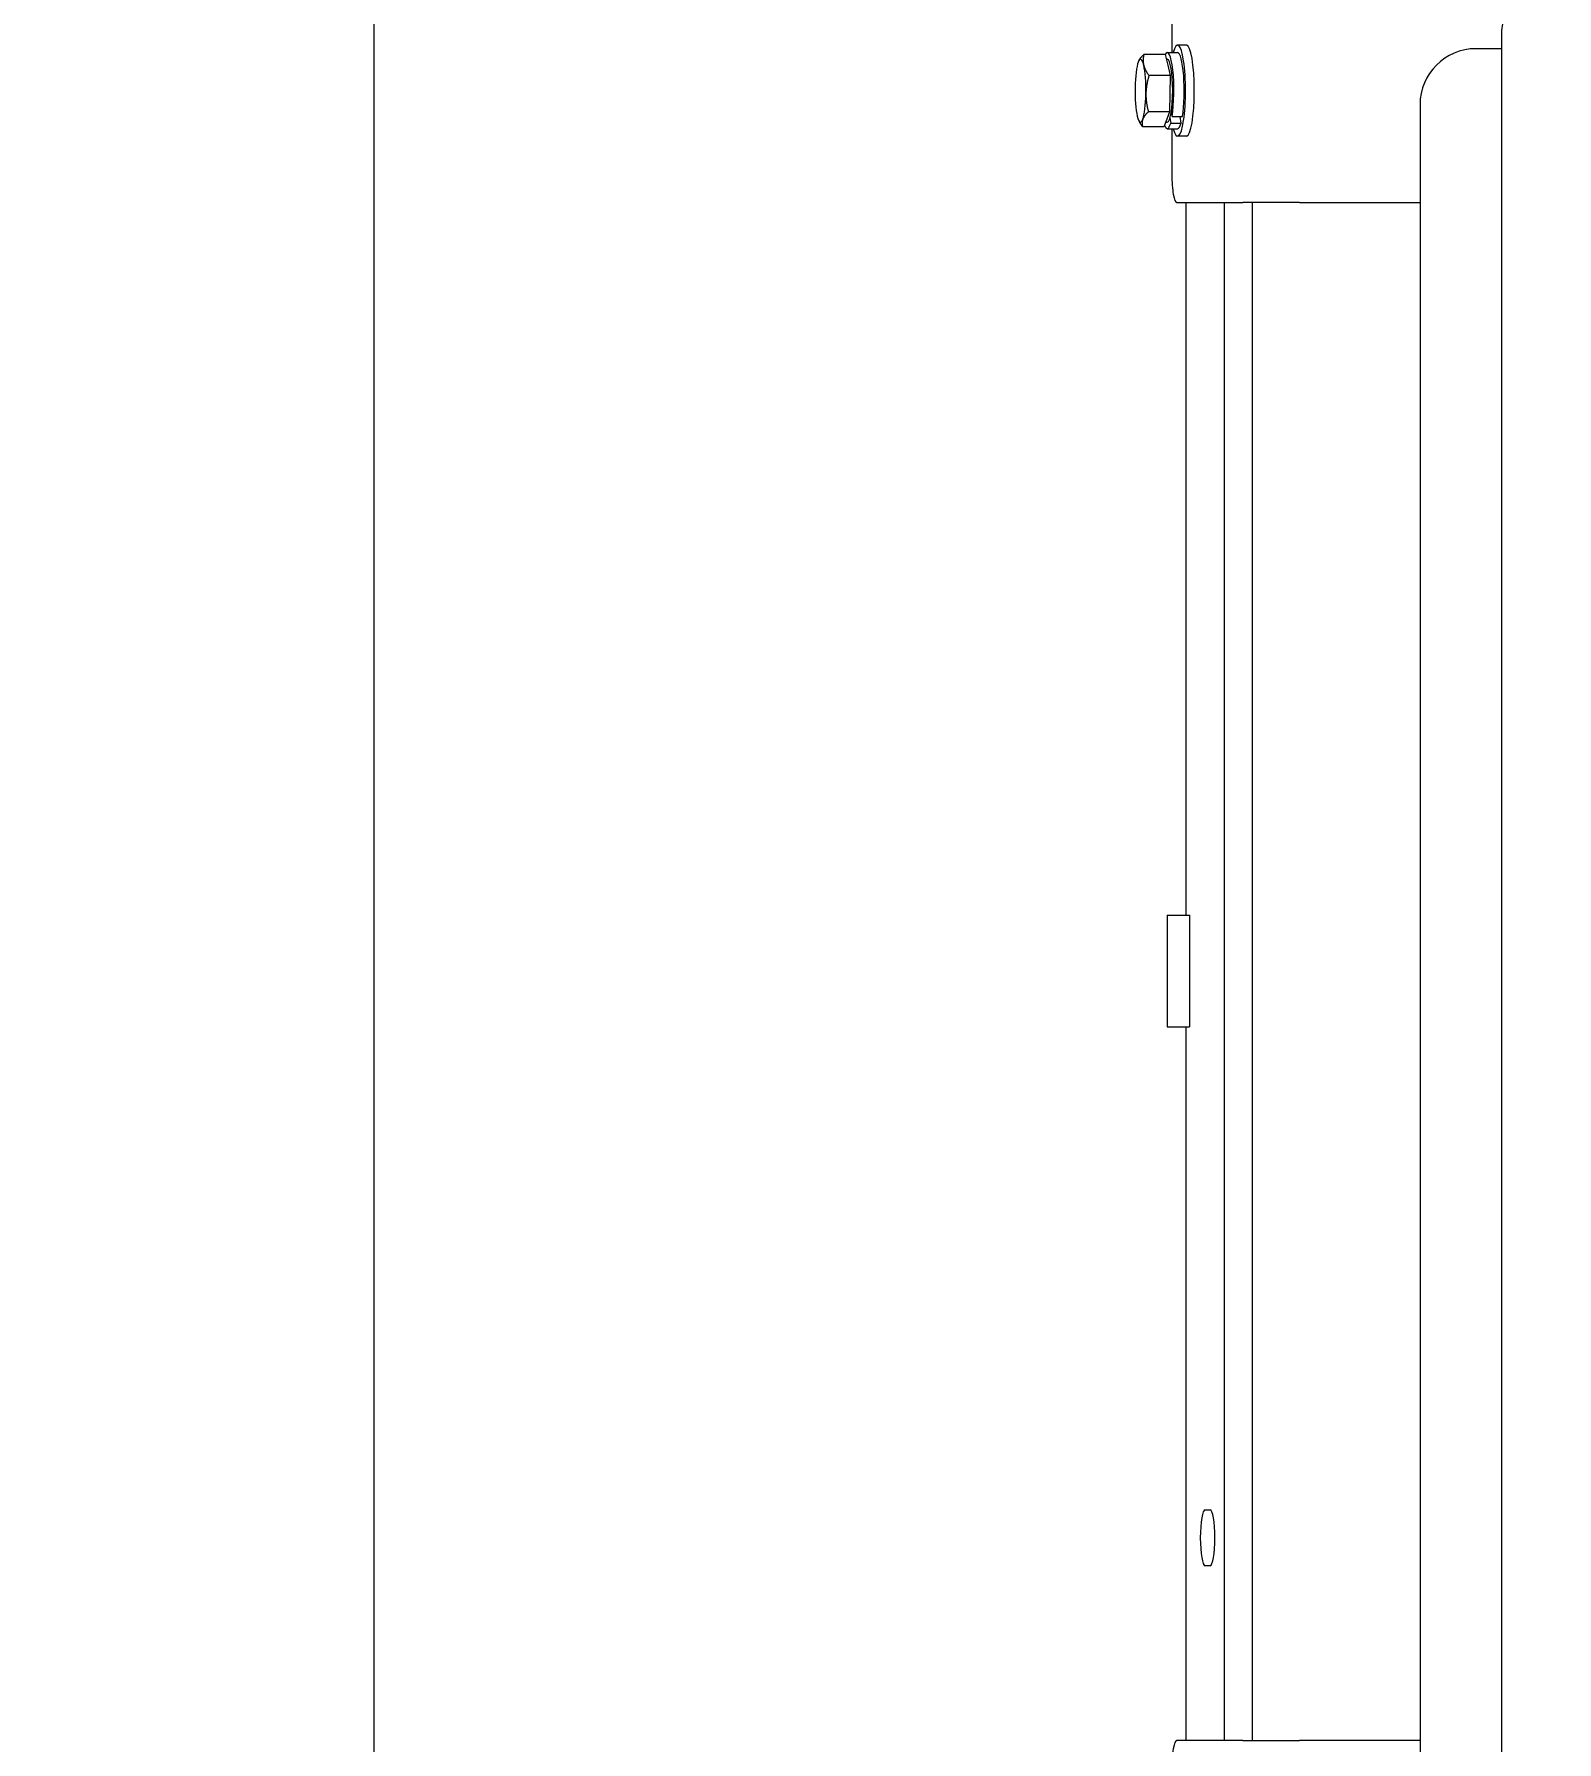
# Model space of a CAD drawing. Header units: inches. Extents: x 14 to 368, y 5 to 236.
# Drawn here: x 58.19 to 71.8, y 79.06 to 94.33 of the extents above; entities that cross this region are included whole.
import ezdxf

# ---------------------------------------------------------------- set-up
doc = ezdxf.new("R2010")
doc.units = ezdxf.units.IN
doc.header["$LTSCALE"] = 11
doc.header["$MEASUREMENT"] = 0
doc.layers.add('Dimension (ANSI)', color=7, linetype='Continuous', lineweight=25)
doc.layers.add('Visible (ANSI)', color=7, linetype='Continuous', lineweight=50)
doc.styles.add('MEMCOR Medium', font='arial.ttf')
doc.dimstyles.new('Default (ANSI)', dxfattribs={"dimscale": 11, "dimtxt": 0.15, "dimasz": 0.098425, "dimexe": 0.125, "dimexo": 0.0625, "dimgap": 0.031496, "dimtad": 0, "dimtih": 1, "dimtoh": 1, "dimdec": 4, "dimrnd": 1e-08, "dimzin": 3, "dimdsep": 46, "dimlunit": 5, "dimtxsty": 'MEMCOR Medium', "dimcen": 0.09, "dimdle": 0.393701, "dimclrd": 256, "dimclre": 256, "dimclrt": 256, "dimadec": 0, "dimazin": 1, "dimtfac": 0.8, "dimtofl": 0, "dimtmove": 0, "dimatfit": 3, "dimfxl": 1, "dimfrac": 1, "dimtolj": 1, "dimtzin": 4, "dimlwd": -1, "dimlwe": -1, "dimarcsym": 0})

# ---------------------------------------------------------------- blocks, each defined once
blk = doc.blocks.new('*D20')
at = {"layer": 'Defpoints', "color": 0, "transparency": 16777216}
for p in [(34.537, 114.071), (58.917, 114.071), (57.507, 37.946)]:
    blk.add_point(p, dxfattribs=at)
at = {"layer": 'Dimension (ANSI)', "transparency": 16777216}
for p, q in [((58.229, 114.071), (33.162, 114.071)), ((34.537, 112.988), (34.537, 97.564)), ((34.537, 39.028), (34.537, 91.362)), ((56.819, 37.946), (33.162, 37.946))]:
    blk.add_line(p, q, dxfattribs=at)
for points in [[(34.357, 112.988), (34.717, 112.988), (34.537, 114.071)], [(34.357, 39.028), (34.717, 39.028), (34.537, 37.946)]]:
    blk.add_solid(points, dxfattribs=at)
at = {"layer": 'Dimension (ANSI)', "transparency": 16777216, "char_height": 1.65, "attachment_point": 5, "style": 'MEMCOR Medium'}
for s, insert in [('\\A1; 76{\\H0.8x;\\S1#8;} in', (34.537, 96.16)), ('\\A1;[1933.6 mm]', (34.537, 93.059))]:
    blk.add_mtext(s, dxfattribs=dict(at, insert=insert))

msp = doc.modelspace()

# ---------------------------------------------------------------- linework, layer by layer
at = {"layer": 'Visible (ANSI)', "linetype": 'Continuous', "lineweight": 18}
for p, q in [((61.231152, 59.59551), (61.231152, 101.32051)), ((68.363253, 95.07051), (68.363253, 94.16051)), ((68.493489, 94.22651), (68.414704, 94.22651)), ((71.308477, 94.32051), (71.308477, 77.57051)), ((68.067918, 94.088085), (68.068892, 94.089884)), ((68.302998, 94.143438), (68.113026, 94.143438)), ((68.302998, 94.143438), (68.325907, 94.049018)), ((68.31317, 94.10151), (68.322132, 94.10151)), ((68.322132, 94.16051), (68.414704, 94.16051)), ((68.325907, 94.049018), (68.348816, 93.954598)), ((71.308477, 94.19551), (71.081546, 94.19551)), ((68.348816, 93.954598), (68.158844, 93.954598)), ((68.348816, 93.954598), (68.346071, 93.793134)), ((68.346071, 93.793134), (68.343327, 93.63167)), ((68.343327, 93.63167), (68.153355, 93.63167)), ((68.343327, 93.63167), (68.317673, 93.564627)), ((68.365436, 93.5894), (68.35888, 93.635639)), ((68.365436, 93.5894), (68.458008, 93.5894)), ((68.445364, 93.529949), (68.436935, 93.5894)), ((70.581546, 93.69551), (70.581546, 78.19551)), ((68.067918, 93.552936), (68.075208, 93.53947)), ((68.292019, 93.497583), (68.102048, 93.497583)), ((68.317673, 93.564627), (68.292019, 93.497583)), ((68.308062, 93.53951), (68.322132, 93.53951)), ((68.322132, 93.48051), (68.414704, 93.48051)), ((68.346236, 93.576189), (68.352792, 93.529949)), ((68.352792, 93.529949), (68.445364, 93.529949)), ((68.363253, 93.48051), (68.363253, 93.07051)), ((68.493489, 93.41451), (68.414704, 93.41451)), ((68.406665, 92.82051), (68.997391, 92.82051)), ((68.487385, 92.82051), (68.487385, 86.45051)), ((68.834681, 79.07051), (68.834681, 92.82051)), ((69.504215, 92.82051), (68.997391, 92.82051)), ((69.080883, 92.82051), (69.080883, 79.07051)), ((69.504215, 92.82051), (70.581546, 92.82051)), ((68.322721, 86.45051), (68.519944, 86.45051)), ((68.322721, 86.45051), (68.322721, 85.45051)), ((68.519944, 86.45051), (68.519944, 85.45051)), ((68.322721, 85.45051), (68.519944, 85.45051)), ((68.487385, 85.45051), (68.487385, 79.07051)), ((68.661033, 81.13301), (68.704445, 81.13301)), ((68.704445, 80.63301), (68.661033, 80.63301)), ((68.997391, 79.07051), (68.406665, 79.07051)), ((68.997391, 79.07051), (69.504215, 79.07051)), ((70.581546, 79.07051), (69.504215, 79.07051))]:
    msp.add_line(p, q, dxfattribs=at)
msp.add_arc((71.081546, 93.69551), 0.5, 90, 180, dxfattribs=at)
for centre, major_axis, start_param, end_param in [((68.414704, 93.82051), (0, 0.406), 2.563375612, 6.861402349), ((68.493489, 93.82051), (0, 0.406), 3.141592654, 6.283185307), ((68.08282, 93.82051), (0, -0.281), 3.567612355, 4.614809907), ((68.08282, 93.82051), (0, 0.281), 5.662007458, 6.709205009), ((68.08282, 93.82051), (0, 0.281), 4.614809907, 5.662007458), ((68.322132, 93.82051), (0, 0.34), 3.964984994, 6.609479355), ((68.322132, 93.82051), (0, 0.281), 3.141592654, 6.283185307), ((68.414704, 93.82051), (0, 0.34), 3.964984994, 6.283185307), ((68.08282, 93.82051), (0, -0.281), 4.614809907, 5.662007458), ((68.08282, 93.82051), (0, 0.281), 3.567612355, 4.614809907), ((68.08282, 93.82051), (0, -0.281), 5.662007458, 6.709205009), ((68.322132, 93.82051), (0, -0.34), 5.851421875, 6.829218888), ((68.414704, 93.82051), (0, -0.34), 0, 0.54603358), ((68.406665, 93.07051), (0, -0.25), 4.71238898, 6.283185307), ((68.661033, 80.88301), (0, -0.25), 3.141592654, 6.283185307), ((68.704445, 80.88301), (0, 0.25), 3.141592654, 6.283185307), ((68.406665, 78.82051), (0, 0.25), 0, 1.570796327)]:
    msp.add_ellipse(centre, major_axis=major_axis, ratio=0.173648178, start_param=start_param, end_param=end_param, dxfattribs=at)
msp.add_open_spline([(71.804679, 94.82051), (71.752313, 94.82051), (71.69996, 94.812081), (71.600578, 94.779292), (71.55357, 94.754944), (71.469524, 94.692939), (71.432496, 94.655299), (71.371867, 94.570562), (71.348267, 94.52348), (71.316573, 94.42443), (71.308477, 94.372472), (71.308477, 94.32051)], degree=3, knots=[1.570796327, 1.570796327, 1.570796327, 1.570796327, 1.884955592, 1.884955592, 2.199114858, 2.199114858, 2.513274123, 2.513274123, 2.827433388, 2.827433388, 3.141592654, 3.141592654, 3.141592654, 3.141592654], dxfattribs=at)
for points, weights in [([(68.068892, 94.089884), (68.082397, 94.114828), (68.113026, 94.143438)], [1.01258507587, 1.02999152095, 1]), ([(68.113026, 94.143438), (68.100586, 94.092838), (68.111219, 94.049018)], [1, 1.0379548493, 1]), ([(68.111219, 94.049018), (68.121851, 94.005197), (68.158844, 93.954598)], [1, 1.0379548493, 1]), ([(68.158844, 93.954598), (68.132657, 93.86807), (68.131383, 93.793134)], [1, 1.0379548493, 1]), ([(68.131383, 93.793134), (68.130109, 93.718198), (68.153355, 93.63167)], [1, 1.0379548493, 1]), ([(68.153355, 93.63167), (68.114891, 93.595742), (68.102985, 93.564627)], [1, 1.0379548493, 1]), ([(68.102048, 93.497583), (68.086011, 93.519518), (68.075208, 93.53947)], [1, 1.01610713639, 1.01854330069]), ([(68.102985, 93.564627), (68.091079, 93.533512), (68.102048, 93.497583)], [1, 1.0379548493, 1])]:
    msp.add_rational_spline(points, weights, degree=2, dxfattribs=at)

# ---------------------------------------------------------------- dimensions: what is measured, and where the dimension line sits
at = {"layer": 'Dimension (ANSI)'}
dim = msp.add_linear_dim(base=(34.536966, 114.07051), p1=(57.506769, 37.94551), p2=(58.91674, 114.07051), angle=90, text=' <> in\\X[1933.6 mm]', dimstyle='Default (ANSI)', override={"dimgap": 0.031496, "dimdec": 4, "dimpost": '', "dimtol": 0, "dimlim": 0, "dimtp": 0, "dimtm": 0, "dimtdec": 2, "dimatfit": 1}, dxfattribs=at)
dim.commit()
dim.dimension.update_dxf_attribs({"geometry": '*D20', "text_midpoint": (34.536966, 94.462635), "dimtype": 160})

doc.saveas('drawing.dxf')
